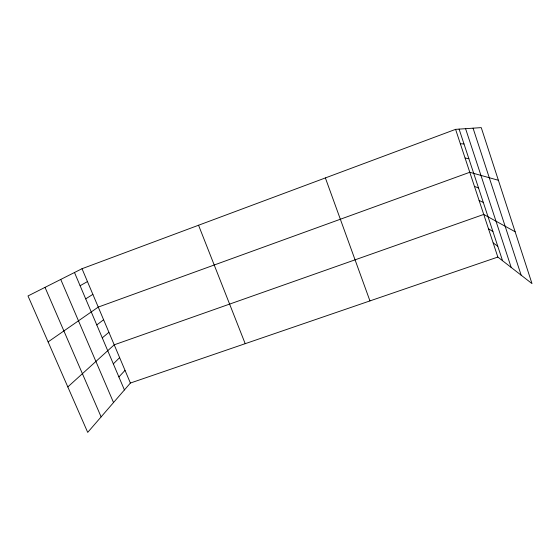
<?xml version="1.0" encoding="UTF-8"?>
<svg xmlns="http://www.w3.org/2000/svg" width="560" height="560" viewBox="0 0 560 560"><rect width="100%" height="100%" fill="white"/><g stroke="black" fill="none" stroke-linecap="round" stroke-linejoin="round"><path stroke-width="0.84" d="M497.84 257.061L130.389 383.04L87.71 432.383L28 295.953L82.012 268.716L455.581 129.353L481.257 127.617L532 283.612L497.84 257.061L455.581 129.353M118.888 376.943L125.027 370.377M113.33 363.86L119.637 357.637M67.816 386.932L114.219 344.82L483.735 214.431L515.13 231.749M102.27 337.855L108.92 332.311M96.782 324.94L103.6 319.739M48.111 341.901L98.245 307.09L469.784 172.277L498.379 180.271M85.701 298.872L92.862 294.371M80.108 285.726L87.451 281.575M460.348 143.752L464.002 143.962M465.08 158.06L468.874 158.718M474.46 186.417L478.527 187.95M479.115 200.466L483.301 202.426M488.467 228.732L492.919 231.546M493.171 242.942L497.749 246.183M45.024 287.371L101.115 416.885M60.739 279.44L113.526 402.535M74.487 272.51L124.418 389.942M82.012 268.716L130.389 383.04M198.555 225.232L245.196 343.679M325.381 177.926L369.95 300.909M459.102 129.115L502.551 260.722M465.584 128.674L511.196 267.442M473.06 128.17L521.15 275.177"/></g></svg>
